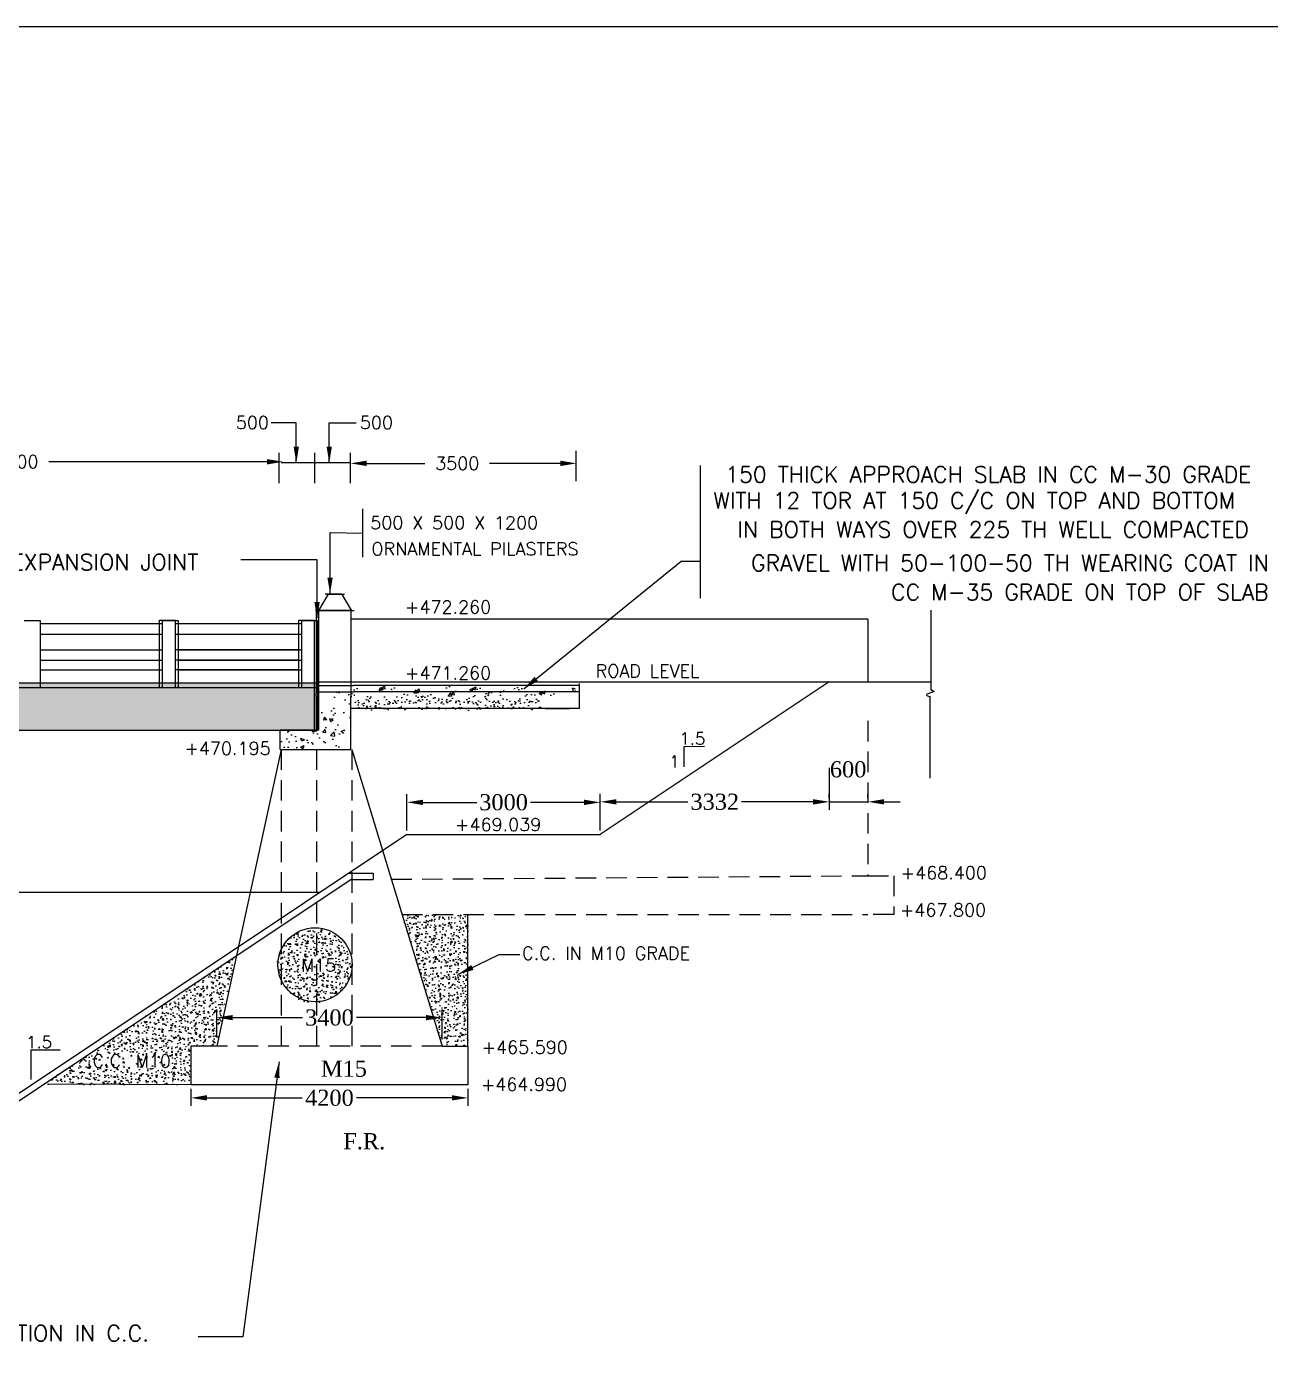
# Model space of a CAD drawing. Header units: millimetres. Extents: x 173 to 1182, y 876 to 1915.
# Drawn here: x 549 to 741.9, y 1263.1 to 1471.3 of the extents above; entities that cross this region are included whole.
import ezdxf

# ---------------------------------------------------------------- set-up
doc = ezdxf.new("R2010")
doc.units = ezdxf.units.MM
doc.linetypes.add('HIDDEN', pattern=[9.525, 6.35, -3.175])
doc.styles.add('ROMANS', font='romans')
doc.styles.get("Standard").update_dxf_attribs({"font": 'times.ttf'})
doc.styles.add('TIMES NEW ROMAN', font='times.ttf')
doc.dimstyles.new('ISO-25', dxfattribs={"dimtxt": 2.5, "dimasz": 2.5, "dimexe": 1.25, "dimexo": 0.625, "dimtad": 0, "dimtih": 1, "dimtoh": 1, "dimlfac": 100, "dimtxsty": 'TIMES NEW ROMAN', "dimcen": 2.5, "dimadec": 0, "dimazin": 0, "dimtfac": 1, "dimtmove": 0, "dimatfit": 3, "dimfxl": 1, "dimarcsym": 0})
doc.dimstyles.get("Standard").update_dxf_attribs({"dimtxt": 2, "dimasz": 2.5, "dimexe": 0.18, "dimexo": 0.18, "dimgap": 1.5, "dimtad": 0, "dimtih": 1, "dimtoh": 1, "dimdec": 0, "dimlfac": 100, "dimzin": 0, "dimdsep": 46, "dimtxsty": 'ROMANS', "dimcen": 0.09, "dimadec": 0, "dimazin": 0, "dimtfac": 1, "dimtdec": 0, "dimtofl": 0, "dimtmove": 1, "dimatfit": 1, "dimfxl": 1, "dimtolj": 1, "dimtzin": 0, "dimarcsym": 0})
pattern_1 = [(50, (141.2165, 607.797), (5.379451, -0.47064), [0.5625, -6.1875]), (355, (141.2165, 607.797), (-1.040635, 5.64144), [0.45, -4.95]), (100.4514, (141.665, 607.758), (4.33882, 5.170797), [0.47805, -5.258566]), (46.1842, (141.2165, 609.297), (8.00431, -1.241393), [0.84375, -9.28125]), (96.6356, (141.8835, 609.194), (7.00997, 7.305884), [0.71708, -7.88785]), (351.1842, (141.2165, 609.297), (7.009965, 7.30589), [0.675, -7.425]), (21, (141.9665, 608.922), (4.476803, -3.019642), [0.5625, -6.1875]), (326, (141.9665, 608.922), (1.824865, 5.438625), [0.45, -4.95]), (71.4514, (142.3396, 608.6705), (6.30167, 2.41898), [0.47805, -5.258566]), (37.5, (141.2165, 607.797), (0.091199, 2.496704), [0, -4.89, 0, -5.025, 0, -4.96875]), (7.5, (141.2165, 607.797), (1.9730215, 2.958088), [0, -2.865, 0, -4.7775, 0, -1.89375]), (327.5, (139.544, 607.797), (4.0036683, -0.1691615), [0, -1.875, 0, -5.85, 0, -7.7625]), (317.5, (138.794, 607.797), (4.373896, 0.750787), [0, -2.4375, 0, -3.885, 0, -5.5125])]

# ---------------------------------------------------------------- blocks, each defined once
blk = doc.blocks.new('*D99')
at = {"color": 0, "lineweight": -2, "transparency": 16777216}
for p, q in [((508.59, 1403.89), (508.59, 1403.96)), ((511.09, 1403.78), (542.31, 1403.78)), ((586.24, 1403.78), (552.36, 1403.78)), ((588.74, 1403.64), (588.74, 1403.6))]:
    blk.add_line(p, q, dxfattribs=at)
at = {"color": 0, "transparency": 16777216}
for points in [[(511.09, 1404.19), (511.09, 1403.36), (508.59, 1403.78)], [(586.24, 1404.19), (586.24, 1403.36), (588.74, 1403.78)]]:
    blk.add_solid(points, dxfattribs=at)
at = {"layer": 'Defpoints', "color": 0, "transparency": 16777216}
for p in [(508.59, 1403.78), (508.59, 1403.71), (588.74, 1403.82)]:
    blk.add_point(p, dxfattribs=at)
at = {"color": 0, "transparency": 16777216, "insert": (547.34, 1403.78), "char_height": 2, "attachment_point": 5, "style": 'ROMANS'}
blk.add_mtext('\\A1;8000', dxfattribs=at)
blk = doc.blocks.new('*D102')
at = {"color": 0, "lineweight": -2, "transparency": 16777216}
for p, q in [((599.21, 1402.98), (599.21, 1403.71)), ((601.71, 1403.53), (610.74, 1403.53)), ((631.74, 1403.53), (620.79, 1403.53)), ((634.24, 1403.29), (634.24, 1403.71))]:
    blk.add_line(p, q, dxfattribs=at)
at = {"color": 0, "transparency": 16777216}
for points in [[(601.71, 1403.95), (601.71, 1403.11), (599.21, 1403.53)], [(631.74, 1403.95), (631.74, 1403.11), (634.24, 1403.53)]]:
    blk.add_solid(points, dxfattribs=at)
at = {"layer": 'Defpoints', "color": 0, "transparency": 16777216}
for p in [(634.24, 1403.53), (599.21, 1402.8), (634.24, 1403.11)]:
    blk.add_point(p, dxfattribs=at)
at = {"color": 0, "transparency": 16777216, "insert": (615.76, 1403.53), "char_height": 2, "attachment_point": 5, "style": 'ROMANS'}
blk.add_mtext('\\A1;3500', dxfattribs=at)
blk = doc.blocks.new('*D110')
at = {"color": 0, "lineweight": -2, "transparency": 16777216}
for p, q in [((578.42, 1314.56), (578.42, 1318.76)), ((613.42, 1314.11), (613.42, 1318.76)), ((580.92, 1317.51), (591.75, 1317.51)), ((610.92, 1317.51), (600.1, 1317.51))]:
    blk.add_line(p, q, dxfattribs=at)
at = {"color": 0, "transparency": 16777216}
for points in [[(580.92, 1317.92), (580.92, 1317.09), (578.42, 1317.51)], [(610.92, 1317.92), (610.92, 1317.09), (613.42, 1317.51)]]:
    blk.add_solid(points, dxfattribs=at)
at = {"layer": 'Defpoints', "color": 0, "transparency": 16777216}
for p in [(578.42, 1317.51), (578.42, 1313.93), (613.42, 1313.49)]:
    blk.add_point(p, dxfattribs=at)
at = {"color": 0, "transparency": 16777216, "insert": (595.92, 1317.51), "char_height": 2.5, "attachment_point": 5, "style": 'TIMES NEW ROMAN'}
blk.add_mtext('3400', dxfattribs=at)
blk = doc.blocks.new('*D111')
at = {"color": 0, "lineweight": -2, "transparency": 16777216}
for p, q in [((574.42, 1306.44), (574.42, 1303.8)), ((617.42, 1306.44), (617.42, 1303.8)), ((576.92, 1305.05), (591.7, 1305.05)), ((614.92, 1305.05), (600.14, 1305.05))]:
    blk.add_line(p, q, dxfattribs=at)
at = {"color": 0, "transparency": 16777216}
for points in [[(576.92, 1305.47), (576.92, 1304.64), (574.42, 1305.05)], [(614.92, 1305.47), (614.92, 1304.64), (617.42, 1305.05)]]:
    blk.add_solid(points, dxfattribs=at)
at = {"layer": 'Defpoints', "color": 0, "transparency": 16777216}
for p in [(574.42, 1307.07), (617.42, 1307.07), (574.42, 1305.05)]:
    blk.add_point(p, dxfattribs=at)
at = {"color": 0, "transparency": 16777216, "insert": (595.92, 1305.05), "char_height": 2.5, "attachment_point": 5, "style": 'TIMES NEW ROMAN'}
blk.add_mtext('4200', dxfattribs=at)
blk = doc.blocks.new('*D112')
at = {"color": 0, "lineweight": -2, "transparency": 16777216}
for p, q in [((607.95, 1346.54), (607.95, 1352.17)), ((637.95, 1346.54), (637.95, 1352.17)), ((610.45, 1350.92), (618.78, 1350.92)), ((635.45, 1350.92), (627.13, 1350.92))]:
    blk.add_line(p, q, dxfattribs=at)
at = {"color": 0, "transparency": 16777216}
for points in [[(610.45, 1351.33), (610.45, 1350.5), (607.95, 1350.92)], [(635.45, 1351.33), (635.45, 1350.5), (637.95, 1350.92)]]:
    blk.add_solid(points, dxfattribs=at)
at = {"layer": 'Defpoints', "color": 0, "transparency": 16777216}
for p in [(607.95, 1350.92), (607.95, 1345.92), (637.95, 1345.92)]:
    blk.add_point(p, dxfattribs=at)
at = {"color": 0, "transparency": 16777216, "insert": (622.95, 1350.92), "char_height": 2.5, "attachment_point": 5, "style": 'TIMES NEW ROMAN'}
blk.add_mtext('3000', dxfattribs=at)
blk = doc.blocks.new('*D113')
at = {"color": 0, "lineweight": -2, "transparency": 16777216}
for p, q in [((673.5, 1356.25), (673.5, 1349.75)), ((637.95, 1346.54), (637.95, 1352.25)), ((640.45, 1351), (651.56, 1351)), ((671, 1351), (659.89, 1351))]:
    blk.add_line(p, q, dxfattribs=at)
at = {"color": 0, "transparency": 16777216}
for points in [[(640.45, 1351.41), (640.45, 1350.58), (637.95, 1351)], [(671, 1351.41), (671, 1350.58), (673.5, 1351)]]:
    blk.add_solid(points, dxfattribs=at)
at = {"layer": 'Defpoints', "color": 0, "transparency": 16777216}
for p in [(673.5, 1356.87), (637.95, 1351), (637.95, 1345.92)]:
    blk.add_point(p, dxfattribs=at)
at = {"color": 0, "transparency": 16777216, "insert": (655.73, 1351), "char_height": 2.5, "attachment_point": 5, "style": 'TIMES NEW ROMAN'}
blk.add_mtext('3332', dxfattribs=at)
blk = doc.blocks.new('*D114')
at = {"color": 0, "lineweight": -2, "transparency": 16777216}
for p, q in [((673.5, 1351.62), (673.5, 1352.25)), ((679.5, 1351.62), (679.5, 1352.25)), ((671, 1351), (668.5, 1351)), ((673.5, 1351), (679.5, 1351)), ((682, 1351), (684.5, 1351))]:
    blk.add_line(p, q, dxfattribs=at)
at = {"color": 0, "transparency": 16777216}
for points in [[(671, 1351.41), (671, 1350.58), (673.5, 1351)], [(682, 1351.41), (682, 1350.58), (679.5, 1351)]]:
    blk.add_solid(points, dxfattribs=at)
at = {"layer": 'Defpoints', "color": 0, "transparency": 16777216}
for p in [(673.5, 1351), (679.5, 1351), (679.5, 1351)]:
    blk.add_point(p, dxfattribs=at)
at = {"color": 0, "transparency": 16777216, "insert": (676.43, 1356.03), "char_height": 2.5, "attachment_point": 5, "style": 'TIMES NEW ROMAN'}
blk.add_mtext('600', dxfattribs=at)

msp = doc.modelspace()

# ---------------------------------------------------------------- hatches: boundary and pattern name
h = msp.add_hatch()
h.set_pattern_fill('AR-CONC', color=256, scale=0.75, style=0)
h.set_pattern_definition(pattern_1)
edge = h.paths.add_edge_path()
edge.add_line((457.42528, 1362.12811), (588.50094, 1362.12811))
edge.add_line((588.74319, 1362.12811), (594.04319, 1362.12811))
edge.add_line((594.04319, 1369.62896), (594.04319, 1362.12811))
edge.add_line((594.04319, 1369.46228), (503.08533, 1369.46228))
edge.add_line((503.08558, 1369.48913), (457.42528, 1369.48913))
edge.add_line((326.85071, 1362.12811), (457.50295, 1362.12811))
edge.add_line((457.50295, 1369.50169), (411.96687, 1369.50169))
edge.add_line((321.28433, 1369.50172), (411.81317, 1369.50172))
edge.add_line((320.99943, 1362.12811), (326.58433, 1362.12811))
edge.add_line((326.85071, 1362.12811), (326.58433, 1362.12811))
edge.add_line((321.28433, 1369.7347), (321.28433, 1362.12811))
h = msp.add_hatch()
h.set_pattern_fill('AR-CONC', color=256, scale=0.75, style=0)
h.set_pattern_definition(pattern_1)
edge = h.paths.add_edge_path()
edge.add_line((594.24319, 1359.29729), (599.73327, 1359.29794))
edge.add_line((594.23823, 1359.29729), (588.74319, 1359.29649))
edge.add_line((588.74319, 1359.29649), (588.74319, 1362.12811))
edge.add_line((588.74319, 1362.12811), (594.04319, 1362.12811))
edge.add_line((594.24319, 1367.43208), (594.24319, 1362.12811))
edge.add_line((594.24319, 1362.12811), (594.04319, 1362.12811))
edge.add_line((599.73327, 1368.03915), (594.24319, 1368.03915))
edge.add_line((599.73327, 1362.81228), (599.73327, 1367.43208))
edge.add_line((599.73327, 1359.29794), (599.73327, 1363.03208))
h = msp.add_hatch()
h.set_pattern_fill('AR-CONC', color=256, scale=0.75, style=0)
h.set_pattern_definition([(50, (152.0716, 947.223), (5.37945, -0.47064), [0.5625, -6.1875]), (355, (152.0716, 947.223), (-1.040635, 5.64144), [0.45, -4.95]), (100.4514, (152.52, 947.1837), (4.33882, 5.170797), [0.47805, -5.258566]), (46.1842, (152.0716, 948.723), (8.00431, -1.24139), [0.84375, -9.28125]), (96.6356, (152.739, 948.6195), (7.00997, 7.30588), [0.71708, -7.88785]), (351.1842, (152.072, 948.723), (7.00996, 7.30589), [0.675, -7.425]), (21, (152.8216, 948.348), (4.476803, -3.019642), [0.5625, -6.1875]), (326, (152.8216, 948.348), (1.824865, 5.438625), [0.45, -4.95]), (71.4514, (153.1947, 948.0963), (6.30167, 2.41898), [0.47805, -5.258566]), (37.5, (152.0716, 947.223), (0.091199, 2.496704), [0, -4.89, 0, -5.025, 0, -4.96875]), (7.5, (152.0716, 947.223), (1.973022, 2.958088), [0, -2.865, 0, -4.7775, 0, -1.89375]), (327.5, (150.399, 947.223), (4.003668, -0.1691615), [0, -1.875, 0, -5.85, 0, -7.7625]), (317.5, (149.649, 947.223), (4.373896, 0.750787), [0, -2.4375, 0, -3.885, 0, -5.5125])])
h.paths.add_polyline_path([(610.26624, 1367.25172), (612.51624, 1368.75172), (598.26624, 1368.75172), (598.26624, 1367.25172)])
h.paths.add_polyline_path([(612.51624, 1368.75172), (610.26624, 1367.25172), (633.26624, 1367.25172), (633.26624, 1368.75172)])
h = msp.add_hatch()
h.set_pattern_fill('AR-CONC', color=256, scale=0.75, style=0)
h.set_pattern_definition([(50, (152.5486, 947.4033), (5.37945, -0.47064), [0.5625, -6.1875]), (355, (152.5486, 947.4033), (-1.040635, 5.64144), [0.45, -4.95]), (100.4514, (152.997, 947.364), (4.33882, 5.170797), [0.47805, -5.258566]), (46.1842, (152.5486, 948.903), (8.00431, -1.24139), [0.84375, -9.28125]), (96.6356, (153.2156, 948.8), (7.00997, 7.30588), [0.71708, -7.88785]), (351.1842, (152.5486, 948.903), (7.00996, 7.30589), [0.675, -7.425]), (21, (153.2986, 948.5283), (4.476803, -3.019642), [0.5625, -6.1875]), (326, (153.2986, 948.5283), (1.824865, 5.438625), [0.45, -4.95]), (71.4514, (153.6716, 948.2767), (6.30167, 2.41898), [0.47805, -5.258566]), (37.5, (152.5486, 947.4033), (0.091199, 2.496704), [0, -4.89, 0, -5.025, 0, -4.96875]), (7.5, (152.5486, 947.4033), (1.973022, 2.958088), [0, -2.865, 0, -4.7775, 0, -1.89375]), (327.5, (150.876, 947.4033), (4.003668, -0.1691615), [0, -1.875, 0, -5.85, 0, -7.7625]), (317.5, (150.126, 947.4033), (4.373896, 0.750787), [0, -2.4375, 0, -3.885, 0, -5.5125])])
h.paths.add_polyline_path([(610.74319, 1367.43208), (612.99319, 1368.93208), (598.74319, 1368.93208), (598.74319, 1367.43208)])
h.paths.add_polyline_path([(612.99319, 1368.93208), (610.74319, 1367.43208), (633.74319, 1367.43208), (633.74319, 1368.93208)])
h = msp.add_hatch()
h.set_pattern_fill('AR-CONC', color=256, style=0)
h.set_pattern_definition([(130, (773.634, 562.0006), (-7.1726, -0.62752), [0.75, -8.25]), (185, (773.634, 562.001), (1.387513, 7.52192), [0.6, -6.6]), (79.5486, (773.0364, 561.948), (-5.785094, 6.894395), [0.6374, -7.01142]), (133.8158, (773.634, 564.001), (-10.67241, -1.65519), [1.125, -12.375]), (83.3644, (772.745, 563.863), (-9.34663, 9.74118), [0.9561, -10.51713]), (188.8158, (773.634, 564.001), (-9.34662, 9.74119), [0.9, -9.9]), (159, (772.634, 563.5006), (-5.96907, -4.02619), [0.75, -8.25]), (214, (772.634, 563.501), (-2.43315, 7.2515), [0.6, -6.6]), (108.5486, (772.1367, 563.165), (-8.402226, 3.225305), [0.6374, -7.01142]), (142.5, (773.634, 562.0006), (-0.1215986, 3.3289385), [0, -6.52, 0, -6.7, 0, -6.625]), (172.5, (773.634, 562.0006), (-2.630695, 3.944117), [0, -3.82, 0, -6.37, 0, -2.525]), (212.5, (775.864, 562.0006), (-5.338224, -0.225549), [0, -2.5, 0, -7.8, 0, -10.35]), (222.5, (776.864, 562.0006), (-5.831862, 1.00105), [0, -3.25, 0, -5.18, 0, -7.35])])
h.paths.add_polyline_path([(629.6658, 1368.7374), (634.10189, 1368.7374), (634.10189, 1367.4315), (629.6658, 1367.4315)])
h = msp.add_hatch()
h.set_pattern_fill('AR-CONC', color=256, scale=0.75, style=0)
h.set_pattern_definition([(130, (773.634, 607.797), (-5.379451, -0.47064), [0.5625, -6.1875]), (185, (773.634, 607.797), (1.040635, 5.64144), [0.45, -4.95]), (79.5486, (773.186, 607.758), (-4.33882, 5.170797), [0.47805, -5.258566]), (133.8158, (773.634, 609.297), (-8.00431, -1.24139), [0.84375, -9.28125]), (83.3644, (772.967, 609.194), (-7.00997, 7.305884), [0.71708, -7.88785]), (188.8158, (773.634, 609.297), (-7.009965, 7.30589), [0.675, -7.425]), (159, (772.884, 608.922), (-4.476803, -3.019642), [0.5625, -6.1875]), (214, (772.884, 608.922), (-1.824865, 5.438625), [0.45, -4.95]), (108.5486, (772.511, 608.6705), (-6.30167, 2.41898), [0.47805, -5.258566]), (142.5, (773.634, 607.797), (-0.091199, 2.496704), [0, -4.89, 0, -5.025, 0, -4.96875]), (172.5, (773.634, 607.797), (-1.9730215, 2.958088), [0, -2.865, 0, -4.7775, 0, -1.89375]), (212.5, (775.3066, 607.797), (-4.0036683, -0.1691615), [0, -1.875, 0, -5.85, 0, -7.7625]), (222.5, (776.0566, 607.797), (-4.373896, 0.750787), [0, -2.4375, 0, -3.885, 0, -5.5125])])
edge = h.paths.add_edge_path()
edge.add_line((588.26624, 1359.11954), (593.85113, 1359.11954))
edge.add_line((588.26624, 1359.11954), (588.26624, 1362.12811))
edge.add_line((593.85113, 1362.12811), (588.26624, 1362.12811))
edge.add_line((593.85113, 1359.11954), (599.22685, 1359.11954))
edge.add_line((599.22685, 1359.12651), (599.22685, 1367.3344))
edge.add_line((599.2707, 1367.3344), (593.85113, 1367.3344))
edge.add_line((593.85113, 1367.3344), (593.85113, 1362.12811))
h = msp.add_hatch()
h.set_pattern_fill('AR-SAND', color=256, style=0)
h.set_pattern_definition([(142.5, (957.7655, 604.3813), (0.0629934, 1.9268238), [0, -1.52, 0, -1.7, 0, -1.625]), (172.5, (957.7655, 604.3813), (-1.769777, 2.822146), [0, -0.82, 0, -1.37, 0, -0.525]), (212.5, (958.9955, 604.3813), (-3.114142, 0.005659), [0, -0.5, 0, -1.8, 0, -2.35]), (222.5, (958.9955, 604.3813), (-3.006127, 0.8776756), [0, -0.25, 0, -1.18, 0, -1.35])])
h.paths.add_polyline_path([(598.98792, 1365.45494), (598.97301, 1367.70494), (628.46224, 1367.70494), (628.46224, 1366.87225), (628.46224, 1365.45494)])
h = msp.add_hatch()
h.set_pattern_fill('AR-SAND', color=256, style=0)
h.set_pattern_definition([(37.5, (48.0932, 604.1556), (-0.0629934, 1.9268238), [0, -1.52, 0, -1.7, 0, -1.625]), (7.5, (48.0932, 604.1556), (1.769777, 2.822146), [0, -0.82, 0, -1.37, 0, -0.525]), (327.5, (46.8632, 604.1556), (3.114142, 0.005659), [0, -0.5, 0, -1.8, 0, -2.35]), (317.5, (46.8632, 604.1556), (3.0061266, 0.8776756), [0, -0.25, 0, -1.18, 0, -1.35])])
h.paths.add_polyline_path([(599.94462, 1366.95531), (599.94462, 1365.14658), (629.45453, 1365.14658), (629.45453, 1366.64658), (629.45453, 1366.95531)])
h = msp.add_hatch()
h.set_pattern_fill('AR-CONC', color=256, scale=0.01, style=0)
h.set_pattern_definition([(50, (-4e-14, 0), (1.8218467, -0.1593909), [0.1905, -2.0955]), (355, (-4e-14, 0), (-0.3524283, 1.9105664), [0.1524, -1.6764]), (100.451, (0.1518, -0.0133), (1.469425, 1.7511669), [0.1619, -1.7809]), (46.1842, (-4e-14, 0.508), (2.7107904, -0.4204233), [0.28575, -3.14325]), (96.6356, (0.226, 0.473), (2.3740423, 2.4742556), [0.24285, -2.67135]), (351.184, (-4e-14, 0.508), (2.374046, 2.474251), [0.2286, -2.5146]), (21, (0.254, 0.381), (1.5161488, -1.0226552), [0.1905, -2.0955]), (326, (0.254, 0.381), (0.6180203, 1.8418797), [0.1524, -1.6764]), (71.4514, (0.3803, 0.2958), (2.134165, 0.8192286), [0.1619, -1.7809]), (37.5, (-4e-14, 0), (0.03088603, 0.8455504), [0, -1.65608, 0, -1.7018, 0, -1.68275]), (7.5, (-4e-14, 0), (0.6681966, 1.00180575), [0, -0.97028, 0, -1.61798, 0, -0.64135]), (327.5, (-0.5664, 0), (1.35590595, -0.05728744), [0, -0.635, 0, -1.9812, 0, -2.6289]), (317.5, (-0.8204, 0), (1.4812918, 0.2542649), [0, -0.8255, 0, -1.31572, 0, -1.8669])])
h.paths.add_polyline_path([(613.42158, 1313.06954), (617.42158, 1313.06954), (617.42158, 1333.52811), (607.20182, 1333.52811)])
h = msp.add_hatch()
h.set_pattern_fill('AR-CONC', color=256, scale=0.01, style=0)
h.set_pattern_definition([(130, (1309.855, -583.8565), (-1.8218467, -0.1593909), [0.1905, -2.0955]), (185, (1309.855, -583.8565), (0.3524283, 1.9105664), [0.1524, -1.6764]), (79.549, (1309.7032, -583.8698), (-1.469425, 1.7511669), [0.1619, -1.7809]), (133.8158, (1309.855, -583.3485), (-2.7107904, -0.4204233), [0.28575, -3.14325]), (83.3644, (1309.6291, -583.3835), (-2.3740423, 2.4742556), [0.24285, -2.67135]), (188.816, (1309.855, -583.3485), (-2.374046, 2.474251), [0.2286, -2.5146]), (159, (1309.601, -583.4755), (-1.5161488, -1.0226552), [0.1905, -2.0955]), (214, (1309.601, -583.4755), (-0.6180203, 1.8418797), [0.1524, -1.6764]), (108.5486, (1309.4747, -583.5607), (-2.1341649, 0.8192286), [0.1619, -1.7809]), (142.5, (1309.85504, -583.8565), (-0.03088603, 0.84555039), [0, -1.65608, 0, -1.7018, 0, -1.68275]), (172.5, (1309.855, -583.8565), (-0.66819663, 1.00180575), [0, -0.97028, 0, -1.61798, 0, -0.64135]), (212.5, (1310.42146, -583.8565), (-1.35590595, -0.05728744), [0, -0.635, 0, -1.9812, 0, -2.6289]), (222.5, (1310.6755, -583.8565), (-1.4812918, 0.2542649), [0, -0.8255, 0, -1.31572, 0, -1.8669])])
h.paths.add_polyline_path([(587.79141, 1325.5763, -1), (599.29523, 1325.5763, -1)])
h.paths.add_polyline_path([(597.04014, 1324.15564), (590.61157, 1324.15564), (590.61157, 1327.15564), (597.04014, 1327.15564)], flags=24)
h = msp.add_hatch()
h.set_pattern_fill('AR-CONC', color=256, scale=0.01, style=0)
h.set_pattern_definition([(130, (914.8506, -2e-13), (-1.8218467, -0.1593909), [0.1905, -2.0955]), (185, (914.8506, -2e-13), (0.3524283, 1.9105664), [0.1524, -1.6764]), (79.549, (914.6987, -0.0133), (-1.469425, 1.7511669), [0.1619, -1.7809]), (133.8158, (914.8506, 0.508), (-2.7107904, -0.4204233), [0.28575, -3.14325]), (83.3644, (914.6247, 0.473), (-2.3740423, 2.4742556), [0.24285, -2.67135]), (188.816, (914.8506, 0.508), (-2.374046, 2.474251), [0.2286, -2.5146]), (159, (914.5966, 0.381), (-1.5161488, -1.0226552), [0.1905, -2.0955]), (214, (914.5966, 0.381), (-0.6180203, 1.8418797), [0.1524, -1.6764]), (108.5486, (914.4702, 0.2958), (-2.134165, 0.8192286), [0.1619, -1.7809]), (142.5, (914.85056, -2e-13), (-0.03088603, 0.8455504), [0, -1.65608, 0, -1.7018, 0, -1.68275]), (172.5, (914.8506, -2e-13), (-0.6681966, 1.00180575), [0, -0.97028, 0, -1.61798, 0, -0.64135]), (212.5, (915.417, -2e-13), (-1.35590595, -0.05728744), [0, -0.635, 0, -1.9812, 0, -2.6289]), (222.5, (915.671, -2e-13), (-1.4812918, 0.2542649), [0, -0.8255, 0, -1.31572, 0, -1.8669])])
h.paths.add_polyline_path([(581.30284, 1327.05307), (578.26624, 1313.06954), (574.26624, 1313.06954), (574.26624, 1307.06954), (551.45208, 1307.15257)])

# ---------------------------------------------------------------- linework, layer by layer
for p, q in [((1068.25993, 1471.28119), (173.25993, 1471.28119)), ((634.24152, 1400.74436), (634.24152, 1405.4754)), ((588.1434, 1400.43508), (588.1434, 1405.18643)), ((599.21179, 1403.60058), (588.4529, 1403.60058)), ((593.67632, 1400.43508), (593.67632, 1405.18643)), ((599.21179, 1400.43508), (599.21179, 1405.16611)), ((653.48798, 1403.18824), (653.48798, 1382.58498)), ((601.07727, 1396.48109), (601.07727, 1388.95292)), ((588.81411, 1388.55151), (582.17217, 1388.55151)), ((595.74319, 1383.23983), (594.24319, 1380.71228)), ((595.26624, 1383.27927), (597.78301, 1383.27927)), ((595.74319, 1383.23983), (598.23327, 1383.23983)), ((597.78301, 1383.27927), (599.28301, 1380.75172)), ((593.76624, 1380.75172), (599.27226, 1380.75172)), ((593.84671, 1380.7366), (593.84671, 1368.45607)), ((594.24319, 1380.71228), (594.24319, 1367.6654)), ((594.24319, 1380.71228), (599.73327, 1380.71228)), ((599.24152, 1380.75172), (599.24152, 1367.3344)), ((689.27939, 1380.7359), (689.27939, 1368.41851)), ((548.56426, 1379.16228), (551.06426, 1379.16228)), ((551.06426, 1368.71228), (551.06426, 1379.16228)), ((551.06426, 1378.65148), (570.01535, 1378.65148)), ((569.53839, 1368.75172), (569.53839, 1379.20172)), ((569.53839, 1379.20172), (572.03839, 1379.20172)), ((570.01535, 1379.16228), (572.51535, 1379.16228)), ((570.01535, 1368.71228), (570.01535, 1379.16228)), ((572.03839, 1368.75172), (572.03839, 1379.20172)), ((572.03839, 1378.69092), (591.16624, 1378.69092)), ((572.51535, 1368.71228), (572.51535, 1379.16228)), ((572.51535, 1378.65148), (591.64319, 1378.65148)), ((591.16624, 1368.75172), (591.16624, 1379.20172)), ((591.16624, 1379.20172), (593.56624, 1379.20172)), ((591.64319, 1379.16228), (594.04319, 1379.16228)), ((591.64319, 1368.71228), (591.64319, 1379.16228)), ((593.56624, 1379.20172), (593.56624, 1370.10268)), ((594.04319, 1379.16228), (594.04319, 1369.73983)), ((634.7114, 1379.35848), (599.24152, 1379.35848)), ((679.50387, 1379.35848), (599.39686, 1379.35848)), ((679.50387, 1379.35848), (679.50387, 1369.54884)), ((551.06426, 1377.00148), (570.01535, 1377.00148)), ((572.03839, 1377.04092), (591.16624, 1377.04092)), ((572.51535, 1377.00148), (591.64319, 1377.00148)), ((551.06426, 1374.60148), (570.01535, 1374.60148)), ((572.03839, 1374.64092), (591.16624, 1374.64092)), ((572.51535, 1374.60148), (591.64319, 1374.60148)), ((570.01535, 1372.95148), (551.06426, 1372.95148)), ((591.16624, 1372.99092), (572.03839, 1372.99092)), ((591.64319, 1372.95148), (572.51535, 1372.95148)), ((570.01535, 1371.45148), (551.06426, 1371.45148)), ((591.16624, 1371.49092), (572.03839, 1371.49092)), ((591.64319, 1371.45148), (572.51535, 1371.45148)), ((593.56624, 1370.10268), (593.56624, 1369.7347)), ((593.56624, 1369.7347), (593.56624, 1362.12811)), ((689.27939, 1369.54884), (593.84671, 1369.54884)), ((593.85113, 1368.56173), (593.85113, 1367.83134)), ((593.85113, 1367.3344), (593.85113, 1367.83134)), ((594.04319, 1369.62896), (594.04319, 1369.73983)), ((594.04319, 1369.62896), (594.04319, 1362.12811)), ((599.6633, 1369.01763), (594.17322, 1369.01763)), ((599.73327, 1368.03915), (594.24319, 1368.03915)), ((634.64143, 1369.02832), (599.6633, 1369.02832)), ((634.7114, 1368.04985), (599.73327, 1368.04985)), ((634.7114, 1365.49081), (634.7114, 1369.35848)), ((673.50387, 1369.61872), (637.95295, 1345.91811)), ((689.76358, 1368.12565), (688.52118, 1367.63791)), ((689.27939, 1368.41851), (689.76358, 1368.12565)), ((593.85113, 1367.3344), (593.85113, 1362.12811)), ((594.24319, 1367.6654), (594.24319, 1367.43208)), ((594.24319, 1367.43208), (594.24319, 1362.12811)), ((599.22685, 1359.12651), (599.22685, 1367.3344)), ((599.73327, 1367.64409), (599.73327, 1367.43208)), ((688.52118, 1367.55223), (689.10671, 1367.30587)), ((689.10671, 1367.39154), (689.10671, 1354.6488)), ((590.31042, 1363.59599), (590.31042, 1363.59599)), ((634.24817, 1365.49081), (599.17466, 1365.49081)), ((634.73327, 1365.49081), (599.73327, 1365.49081)), ((629.47648, 1365.49081), (633.15989, 1365.49081)), ((457.42528, 1362.12811), (588.50094, 1362.12811)), ((587.99985, 1362.12811), (588.26624, 1362.12811)), ((588.26624, 1359.11954), (588.26624, 1362.12811)), ((593.85113, 1362.12811), (588.26624, 1362.12811)), ((588.50094, 1362.12811), (588.74319, 1362.12811)), ((588.74319, 1362.12811), (594.04319, 1362.12811)), ((594.24319, 1362.12811), (594.04319, 1362.12811)), ((588.42158, 1359.11954), (578.42158, 1313.06954)), ((588.26624, 1359.11954), (593.85113, 1359.11954)), ((593.85113, 1359.11954), (599.22685, 1359.11954)), ((599.42158, 1359.11954), (613.42158, 1313.06954)), ((607.95295, 1345.91811), (523.95295, 1289.91811)), ((607.95295, 1345.91811), (637.95295, 1345.91811)), ((599.28921, 1338.94043), (524.25573, 1288.91811)), ((602.69269, 1339.94043), (602.69269, 1338.94043)), ((594.45295, 1336.91811), (320.55295, 1336.91811)), ((617.42158, 1313.06954), (617.42158, 1333.52811)), ((549.55079, 1312.49454), (554.12948, 1312.5302)), ((549.55079, 1312.49454), (549.55079, 1307.89568)), ((574.42158, 1313.06954), (574.42158, 1307.06954)), ((578.42158, 1313.06954), (574.42158, 1313.06954)), ((613.42158, 1313.06954), (617.42158, 1313.06954)), ((617.42158, 1313.06954), (617.42158, 1307.06954)), ((574.42158, 1307.06954), (552.2622, 1307.18092)), ((617.42158, 1307.06954), (574.42158, 1307.06954))]:
    msp.add_line(p, q)
at = {"linetype": 'HIDDEN', "ltscale": 0.5}
for p, q in [((679.50387, 1363.54884), (679.50387, 1339.52811)), ((650.94588, 1359.60508), (655.52457, 1359.64073)), ((650.94588, 1359.60508), (650.94588, 1355.00621)), ((588.42158, 1359.11954), (588.42158, 1313.06954)), ((593.92158, 1359.11954), (593.92158, 1313.06954)), ((599.42158, 1359.11954), (599.42158, 1313.06954)), ((605.5461, 1338.97423), (679.50387, 1339.52811)), ((679.50387, 1339.52811), (683.50387, 1339.52811)), ((683.50387, 1339.52811), (683.50387, 1333.52811)), ((607.20182, 1333.52811), (679.50387, 1333.52811)), ((683.50387, 1333.52811), (679.50387, 1333.52811)), ((613.42158, 1313.06954), (578.42158, 1313.06954))]:
    msp.add_line(p, q, dxfattribs=at)
at = {"linetype": 'HIDDEN'}
for p, q in [((598.98644, 1339.94043), (602.69269, 1339.94043)), ((599.28921, 1338.94043), (602.69269, 1338.94043))]:
    msp.add_line(p, q, dxfattribs=at)
at = {"flags": 128}
msp.add_lwpolyline([(594.04319, 1369.46228, 0.2, 0.2, 0), (503.08533, 1369.46228, 0.2, 0.2, 0)], format="xyseb", dxfattribs=at)
at = {"const_width": 0.2, "flags": 128}
msp.add_lwpolyline([(594.04319, 1368.71228), (503.08533, 1368.71228)], dxfattribs=at)
msp.add_circle((593.68798, 1325.71426), 5.75191)

# ---------------------------------------------------------------- texts
at = {"style": 'ROMANS'}
for s, height, p in [('500', 2, (581.38584, 1408.86873)), ('500', 2, (600.64225, 1408.86873)), ('150 THICK APPROACH SLAB IN CC M-30 GRADE', 2.5, (657.36486, 1400.56759)), ('WITH 12 TOR AT 150 C/C ON TOP AND BOTTOM', 2.5, (655.50697, 1396.51997)), ('500 X 500 X 1200', 2, (602.25454, 1393.30715)), ('IN BOTH WAYS OVER 225 TH WELL COMPACTED', 2.5, (659.24517, 1392.00297)), ('ORNAMENTAL PILASTERS', 2, (602.43135, 1389.25953)), ('GRAVEL WITH 50-100-50 TH WEARING COAT IN', 2.5, (661.36467, 1386.81157)), ('CC M-35 GRADE ON TOP OF SLAB', 2.5, (683.1025, 1382.29456)), ('+472.260', 2, (607.65486, 1380.23867)), ('+471.260', 2, (607.65486, 1369.98849)), (' ROAD LEVEL', 2, (635.86764, 1370.31715)), ('+470.195', 2, (573.42438, 1358.29983)), ('+469.039', 2, (615.42832, 1346.47321)), ('+468.400', 2, (684.60101, 1338.98268)), ('+467.800', 2, (684.47535, 1333.20968)), ('C.C. IN M10 GRADE', 2, (625.82612, 1326.49852)), ('M15 ', 2, (591.49252, 1324.65564)), ('1.5', 1.875, (548.85585, 1312.76429)), ('+465.590', 2, (619.55088, 1311.91092)), ('C.C. M10 ', 2, (559.14385, 1309.77162)), ('+464.990', 2, (619.42521, 1306.13792))]:
    msp.add_text(s, height=height, dxfattribs=at).set_placement(p)
at = {"linetype": 'HIDDEN', "ltscale": 0.5, "style": 'ROMANS'}
for s, p in [('1.5', (650.25095, 1359.87482)), ('1', (648.666, 1356.31276))]:
    msp.add_text(s, height=1.875, dxfattribs=at).set_placement(p)
msp.add_text('F.R.', height=2.5).set_placement((598.07079, 1297.07982))
at = {"char_height": 2.5, "attachment_point": 1, "style": 'ROMANS'}
for s, insert, width in [('\\A1;12 TH. EXPANSION JOINT', (533.59075, 1389.44044), 80), ('600TH  FOUNDATION IN C.C. \\PM15 GRADE ', (520.25748, 1269.76879), 100)]:
    msp.add_mtext(s, dxfattribs=dict(at, insert=insert, width=width))
at = {"insert": (601.74414, 1310.83447), "char_height": 2.5, "width": 200, "attachment_point": 3}
msp.add_mtext(' M15', dxfattribs=at)

# ---------------------------------------------------------------- dimensions: what is measured, and where the dimension line sits
dim = msp.add_linear_dim(base=(508.58533, 1403.77536), p1=(588.74319, 1403.81573), p2=(508.58533, 1403.70885), text='8000', dimstyle='Standard')
dim.commit()
dim.dimension.update_dxf_attribs({"geometry": '*D99', "text_midpoint": (547.33731, 1403.77536), "dimtype": 160})
dim = msp.add_linear_dim(base=(634.24152, 1403.53144), p1=(599.21179, 1402.80059), p2=(634.24152, 1403.10988), angle=180, text='3500', dimstyle='Standard')
dim.commit()
dim.dimension.update_dxf_attribs({"geometry": '*D102', "text_midpoint": (615.7649, 1403.53144), "dimtype": 160})
dim = msp.add_linear_dim(base=(679.50387, 1350.99658), p1=(673.50387, 1350.99658), p2=(679.50387, 1350.99658), angle=180, dimstyle='ISO-25', override={"dimtmove": 2})
dim.commit()
dim.dimension.update_dxf_attribs({"geometry": '*D114', "text_midpoint": (676.42975, 1356.03402), "dimtype": 160})
for base, p1, p2, text, picture, middle in [((637.95295, 1350.99658), (673.50387, 1356.87359), (637.95295, 1345.91811), '3332', '*D113', (655.72841, 1350.99658)), ((578.42158, 1317.50539), (613.42158, 1313.48782), (578.42158, 1313.93046), '3400', '*D110', (595.92158, 1317.50539)), ((574.42158, 1305.05267), (617.42158, 1307.06954), (574.42158, 1307.06954), '4200', '*D111', (595.92158, 1305.05267))]:
    dim = msp.add_linear_dim(base=base, p1=p1, p2=p2, angle=180, text=text, dimstyle='ISO-25')
    dim.commit()
    dim.dimension.update_dxf_attribs({"geometry": picture, "text_midpoint": middle})
dim = msp.add_linear_dim(base=(607.95295, 1350.91505), p1=(637.95295, 1345.91811), p2=(607.95295, 1345.91811), angle=180, dimstyle='ISO-25')
dim.commit()
dim.dimension.update_dxf_attribs({"geometry": '*D112', "text_midpoint": (622.95295, 1350.91505)})

# ---------------------------------------------------------------- leaders
for points, dimstyle, override in [([(590.77641, 1403.60058), (590.77641, 1409.82239), (586.85381, 1409.82239)], 'Standard', {"dimgap": 1.5, "dimtad": 0}), ([(595.88768, 1403.60058), (595.88768, 1409.82239), (600.04802, 1409.82239)], 'Standard', {"dimgap": 1.5, "dimtad": 0}), ([(596.01624, 1383.27927), (596.01624, 1392.81539), (601.07727, 1392.717)], 'Standard', {"dimgap": 1.5, "dimtad": 0}), ([(594.00323, 1379.48802), (594.00323, 1388.55151), (588.81411, 1388.55151)], 'ISO-25', {"dimgap": 0.625, "dimtad": 0}), ([(626.07155, 1368.51148), (650.515, 1388.36817), (653.48798, 1388.36817)], 'ISO-25', {"dimgap": 0.625, "dimtad": 0}), ([(615.8553, 1324.19591), (622.26916, 1327.31137), (625.48184, 1327.31137)], 'ISO-25', {"dimgap": 0.625, "dimtad": 0}), ([(588.10074, 1310.63796), (582.47256, 1267.98255), (575.55865, 1267.98255)], 'ISO-25', {"dimgap": 0.625, "dimtad": 0})]:
    msp.add_leader(points, dimstyle=dimstyle, override=override)

doc.saveas('drawing.dxf')
